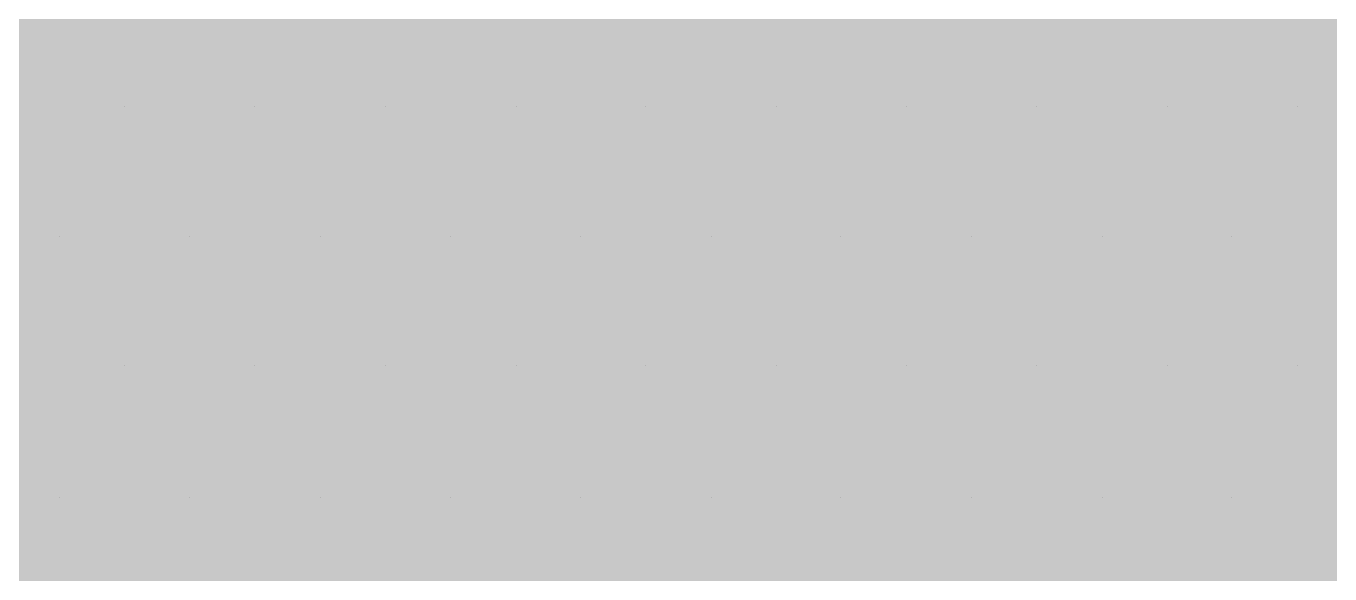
# Paper-space layout 'Layout1' of a CAD drawing. Extents: x -43 to 2298, y -18 to 768.
# Drawn here: x 736.524 to 737.074, y 390.819 to 391.05 of the extents above; entities that cross this region are included whole.
import ezdxf

# ---------------------------------------------------------------- set-up
doc = ezdxf.new("R2010")
doc.units = 0
doc.header["$LTSCALE"] = 2
doc.layers.add('CARTOUCHE', color=7, linetype='Continuous')
doc.layers.add('LOGO', color=7, linetype='Continuous')

# ---------------------------------------------------------------- blocks, each defined once
blk = doc.blocks.new('A$C715108E3')
at = {"layer": 'LOGO', "color": 131}
for p, q in [((-8.46096, 1.98808), (-8.46096, 1.98808)), ((-8.36894, 1.98808), (-8.36894, 1.98808)), ((-8.27692, 1.98808), (-8.27692, 1.98808)), ((-8.18508, 1.98808), (-8.18508, 1.98808)), ((-8.09363, 1.98808), (-8.09363, 1.98808)), ((-8.00179, 1.98808), (-8.00179, 1.98808)), ((-7.90996, 1.98808), (-7.90996, 1.98808)), ((-7.81888, 1.98808), (-7.81888, 1.98808)), ((-7.72667, 1.98808), (-7.72667, 1.98808)), ((-7.63484, 1.98808), (-7.63484, 1.98808)), ((-8.50668, 1.89681), (-8.50668, 1.89681)), ((-8.41467, 1.89681), (-8.41467, 1.89681)), ((-8.32265, 1.89681), (-8.32265, 1.89681)), ((-8.23156, 1.89681), (-8.23156, 1.89681)), ((-8.13936, 1.89681), (-8.13936, 1.89681)), ((-8.04752, 1.89681), (-8.04752, 1.89681)), ((-7.95644, 1.89681), (-7.95644, 1.89681)), ((-7.86442, 1.89681), (-7.86442, 1.89681)), ((-7.7724, 1.89681), (-7.7724, 1.89681)), ((-7.68094, 1.89681), (-7.68094, 1.89681)), ((-8.46096, 1.80554), (-8.46096, 1.80554)), ((-8.36894, 1.80554), (-8.36894, 1.80554)), ((-8.27692, 1.80554), (-8.27692, 1.80554)), ((-8.18508, 1.80554), (-8.18508, 1.80554)), ((-8.09363, 1.80554), (-8.09363, 1.80554)), ((-8.00179, 1.80554), (-8.00179, 1.80554)), ((-7.90996, 1.80554), (-7.90996, 1.80554)), ((-7.81888, 1.80554), (-7.81888, 1.80554)), ((-7.72667, 1.80554), (-7.72667, 1.80554)), ((-7.63484, 1.80554), (-7.63484, 1.80554)), ((-8.50668, 1.71296), (-8.50668, 1.71296)), ((-8.41467, 1.71296), (-8.41467, 1.71296)), ((-8.32265, 1.71296), (-8.32265, 1.71296)), ((-8.23156, 1.71296), (-8.23156, 1.71296)), ((-8.13936, 1.71296), (-8.13936, 1.71296)), ((-8.04752, 1.71296), (-8.04752, 1.71296)), ((-7.95644, 1.71296), (-7.95644, 1.71296)), ((-7.86442, 1.71296), (-7.86442, 1.71296)), ((-7.7724, 1.71296), (-7.7724, 1.71296)), ((-7.68094, 1.71296), (-7.68094, 1.71296))]:
    blk.add_line(p, q, dxfattribs=at)
blk = doc.blocks.new('A$C581E6685')
at = {"layer": 'CARTOUCHE'}
blk.add_blockref('A$C715108E3', (-31.67392, 36.3189), dxfattribs=at)
blk = doc.blocks.new('miniLogo')
at = {"layer": 'CARTOUCHE', "true_color": 0xffffff}
h = blk.add_hatch(color=7, dxfattribs=at)
h.dxf.hatch_style = 1
edge = h.paths.add_edge_path()
edge.add_spline(control_points=[(960.74149, 27.42506), (960.74149, 16.5339), (960.74149, 5.64274), (960.74149, 1.80274), (964.58149, 1.80274), (1010.12076, 1.80274), (1055.66003, 1.80274), (1059.50003, 1.80274), (1059.50003, 5.64274), (1059.50003, 16.5339), (1059.50003, 27.42506), (1059.50003, 31.26506), (1055.66003, 31.26506), (1010.12076, 31.26506), (964.58149, 31.26506), (960.74149, 31.26506), (960.74149, 27.42506)], knot_values=[0, 0, 0, 1, 1, 2.570796, 2.570796, 3.570796, 3.570796, 5.141593, 5.141593, 6.141593, 6.141593, 7.712389, 7.712389, 8.712389, 8.712389, 10.283185, 10.283185, 10.283185], weights=[1, 1, 1, 0.707107, 1, 1, 1, 0.707107, 1, 1, 1, 0.707107, 1, 1, 1, 0.707107, 1], degree=2, periodic=0)
at = {"layer": 'CARTOUCHE'}
blk.add_rational_spline([(960.74149, 27.42506), (960.74149, 16.5339), (960.74149, 5.64274), (960.74149, 1.80274), (964.58149, 1.80274), (1010.12076, 1.80274), (1055.66003, 1.80274), (1059.50003, 1.80274), (1059.50003, 5.64274), (1059.50003, 16.5339), (1059.50003, 27.42506), (1059.50003, 31.26506), (1055.66003, 31.26506), (1010.12076, 31.26506), (964.58149, 31.26506), (960.74149, 31.26506), (960.74149, 27.42506)], [1, 1, 1, 0.707106781187, 1, 1, 1, 0.707106781187, 1, 1, 1, 0.707106781187, 1, 1, 1, 0.707106781187, 1], degree=2, knots=[0, 0, 0, 1, 1, 2.570796, 2.570796, 3.570796, 3.570796, 5.141593, 5.141593, 6.141593, 6.141593, 7.712389, 7.712389, 8.712389, 8.712389, 10.283185, 10.283185, 10.283185], dxfattribs=at)
at = {"layer": 'CARTOUCHE', "xscale": 0.6, "yscale": 0.6, "zscale": 0.6}
blk.add_blockref('A$C581E6685', (998.01223, 3.18331), dxfattribs=at)

psp = doc.layouts.get("Layout1")

# ---------------------------------------------------------------- block references
at = {"layer": 'CARTOUCHE'}
psp.add_blockref('miniLogo', (-237.36632, 364.8484), dxfattribs=at)

doc.saveas('drawing.dxf')
